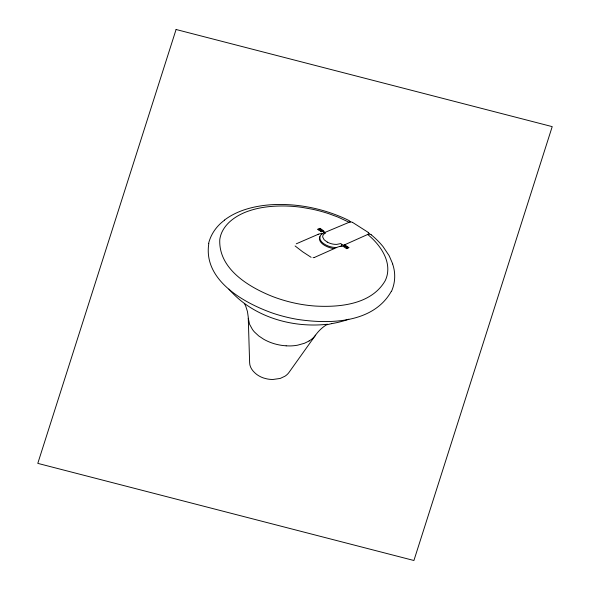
<?xml version="1.0" encoding="UTF-8"?>
<svg xmlns="http://www.w3.org/2000/svg" width="590" height="590" viewBox="0 0 590 590"><rect width="100%" height="100%" fill="white"/><g stroke="black" fill="none" stroke-linecap="round" stroke-linejoin="round"><path stroke-width="0.89" d="M208.823 243.486C202.871 280.191 243.994 303.113 273.177 313.312A149.683 133.606 1.3 0 0 297.161 319.33C329.294 324.271 373.168 323.46 391.229 291.482M318.703 229.938L319.95 229.008L322.678 230.845A2.485 2.22 1.3 0 1 323.534 231.988M323.593 233.043L323.342 233.139A4.794 4.277 1.3 0 0 322.841 233.375L321.963 233.95A6.527 5.826 1.3 0 0 319.898 236.693C317.796 240.949 322.885 244.798 326.454 246.355A24.094 21.506 1.3 0 0 334.22 248.648M339.538 246.568L340.917 246.303L341.529 244.939L342.266 244.651L347.09 247.748M321.963 233.95L321.948 233.684A8.459 7.552 1.3 0 0 318.15 234.282M224.532 220.011C236.103 211.257 250.484 207.097 264.711 205.342A113.169 101.008 1.3 0 1 271.85 204.701C296.077 203.329 320.569 207.99 342.805 217.651A134.291 119.866 1.3 0 1 347.879 220.004L348.705 220.409A3.429 3.061 1.3 0 1 349.796 221.272M309.123 340.976L304.477 343.262L297.677 345.165A41.13 36.713 1.3 0 1 290.081 345.932L286.15 345.851M331.676 323.63L326.432 324.869A33.239 29.67 1.3 0 0 322.575 327.62L320.643 329.308A43.269 38.623 1.3 0 0 316.041 334.493L288.945 372.489A15.465 13.806 1.3 0 1 284.948 376.214L280.221 378.441L273.023 379.466A26.712 23.843 1.3 0 1 266.923 378.883L263.966 378.116A23.482 20.96 1.3 0 1 261.156 377.032A23.954 21.38 1.3 0 1 256.2 374.023C252.734 371.265 249.659 367.282 249.629 362.666L248.235 317.014L247.461 311.616L245.882 306.579A28.298 25.259 1.3 0 0 244.29 303.341M296.276 243.818L318.172 234.326M347.399 248.066L348.255 247.66A0.996 0.885 1.3 0 1 348.867 247.601L345.615 245.411A1.947 1.74 1.3 0 0 344.464 245.02L343.845 245.16A1.482 1.328 1.3 0 0 343.52 245.359M346.492 248.7L348.874 247.594M343.845 245.16L368.632 234.053M350.254 221.988A4.963 4.432 1.3 0 0 349.597 222.091L324.5 232.615L324.235 231.892A3.651 3.26 1.3 0 0 323.667 230.874L320.031 228.315L317.597 229.318A0.915 0.819 1.3 0 1 317.995 229.458L319.95 229.008M341.514 246.141L340.917 246.303M314.477 257.432L337.266 247.247A7.677 6.851 1.3 0 1 339.287 246.613L339.825 246.524M314.16 257.513L313.069 257.683M327.575 324.227C291.991 328.269 252.734 316.815 228.935 289.115M324.19 232.829L324.117 232.836A1.438 1.283 1.3 0 0 324.419 232.681M350.622 221.965L350.991 221.973A3.614 3.23 1.3 0 1 352.466 222.349M336.669 247.52L334.633 247.453A21.594 19.271 1.3 0 1 327.974 245.934C324.397 244.415 319.618 241.767 319.773 237.313A4.455 3.975 1.3 0 1 319.92 236.701M368.993 234.046L369.252 234.053A3.673 3.275 1.3 0 1 369.76 234.127M349.044 222.238L338.114 217.135L328.984 213.757A143.444 128.037 1.3 0 0 312.567 209.266L302.316 207.415A125.338 111.871 1.3 0 0 285.206 205.999C273.111 205.814 260.824 206.898 249.312 210.8A57.562 51.382 1.3 0 0 243.471 213.027C234.85 216.877 226.626 222.806 222.29 231.413A32.693 29.183 1.3 0 0 219.775 239.584C218.44 268.752 248.493 286.888 272.226 296.379A139.365 124.394 1.3 0 0 291.674 302.419L295.007 303.171A131.275 117.174 1.3 0 0 315.097 306.04C339.825 307.479 371.494 304.469 385.204 280.7A32.561 29.065 1.3 0 0 387.357 274.166C389.732 261.326 382.438 249.024 373.824 240.115A74.045 66.087 1.3 0 0 367.437 234.274M352.591 222.415L368.108 232.32M327.288 242.136L324.139 239.746L322.701 237.092A4.241 3.783 1.3 0 1 325.363 233.242A1.777 1.586 1.3 0 0 324.19 232.814M311.129 257.314L302.626 251.775L295.103 245.964M345.18 245.897L347.997 247.778M319.795 229.488L320.208 229.768M320.392 229.864L324.345 232.512M318.327 229.687L320.931 231.435M346.411 248.538L343.314 246.458A2.316 2.072 1.3 0 0 342.702 246.155M392.704 263.9L389.142 255.677L383.043 246.605A87.851 78.411 1.3 0 0 371.272 234.85M248.294 318.276L249.563 324.249L252.468 329.508A31.499 28.113 1.3 0 0 254.511 332.037L258.715 335.924L263.767 339.294A47.547 42.443 1.3 0 0 286.15 345.806M349.841 221.316A3.695 3.304 1.3 0 1 350.217 221.906M315.598 335.15A22.988 20.517 1.3 0 1 309.101 340.946M348.815 319.205A89.474 79.864 1.3 0 1 331.676 323.615M392.593 263.929A46.197 41.234 1.3 0 1 391.413 291.548M369.982 234.178A3.297 2.943 1.3 0 1 371.257 234.805M208.602 243.441A46.846 41.816 1.3 0 1 224.628 220.114M368.234 232.408A3.437 3.068 1.3 0 1 369.097 233.603M342.045 246.052A1.77 1.586 1.3 0 1 342.377 246.074M320.938 231.435A2.758 2.456 1.3 0 1 321.432 231.87M327.31 242.106A16.948 15.126 1.3 0 0 336.765 244.4L340.828 243.559A3.127 2.795 1.3 0 1 341.809 244.71M343.918 245.602A1.416 1.268 1.3 0 1 345.15 245.919M347.245 247.874A1.114 0.996 1.3 0 1 347.481 248.25M176.085 29.5L37.79 463.371L413.915 560.5L552.211 126.629L176.085 29.5"/></g></svg>
